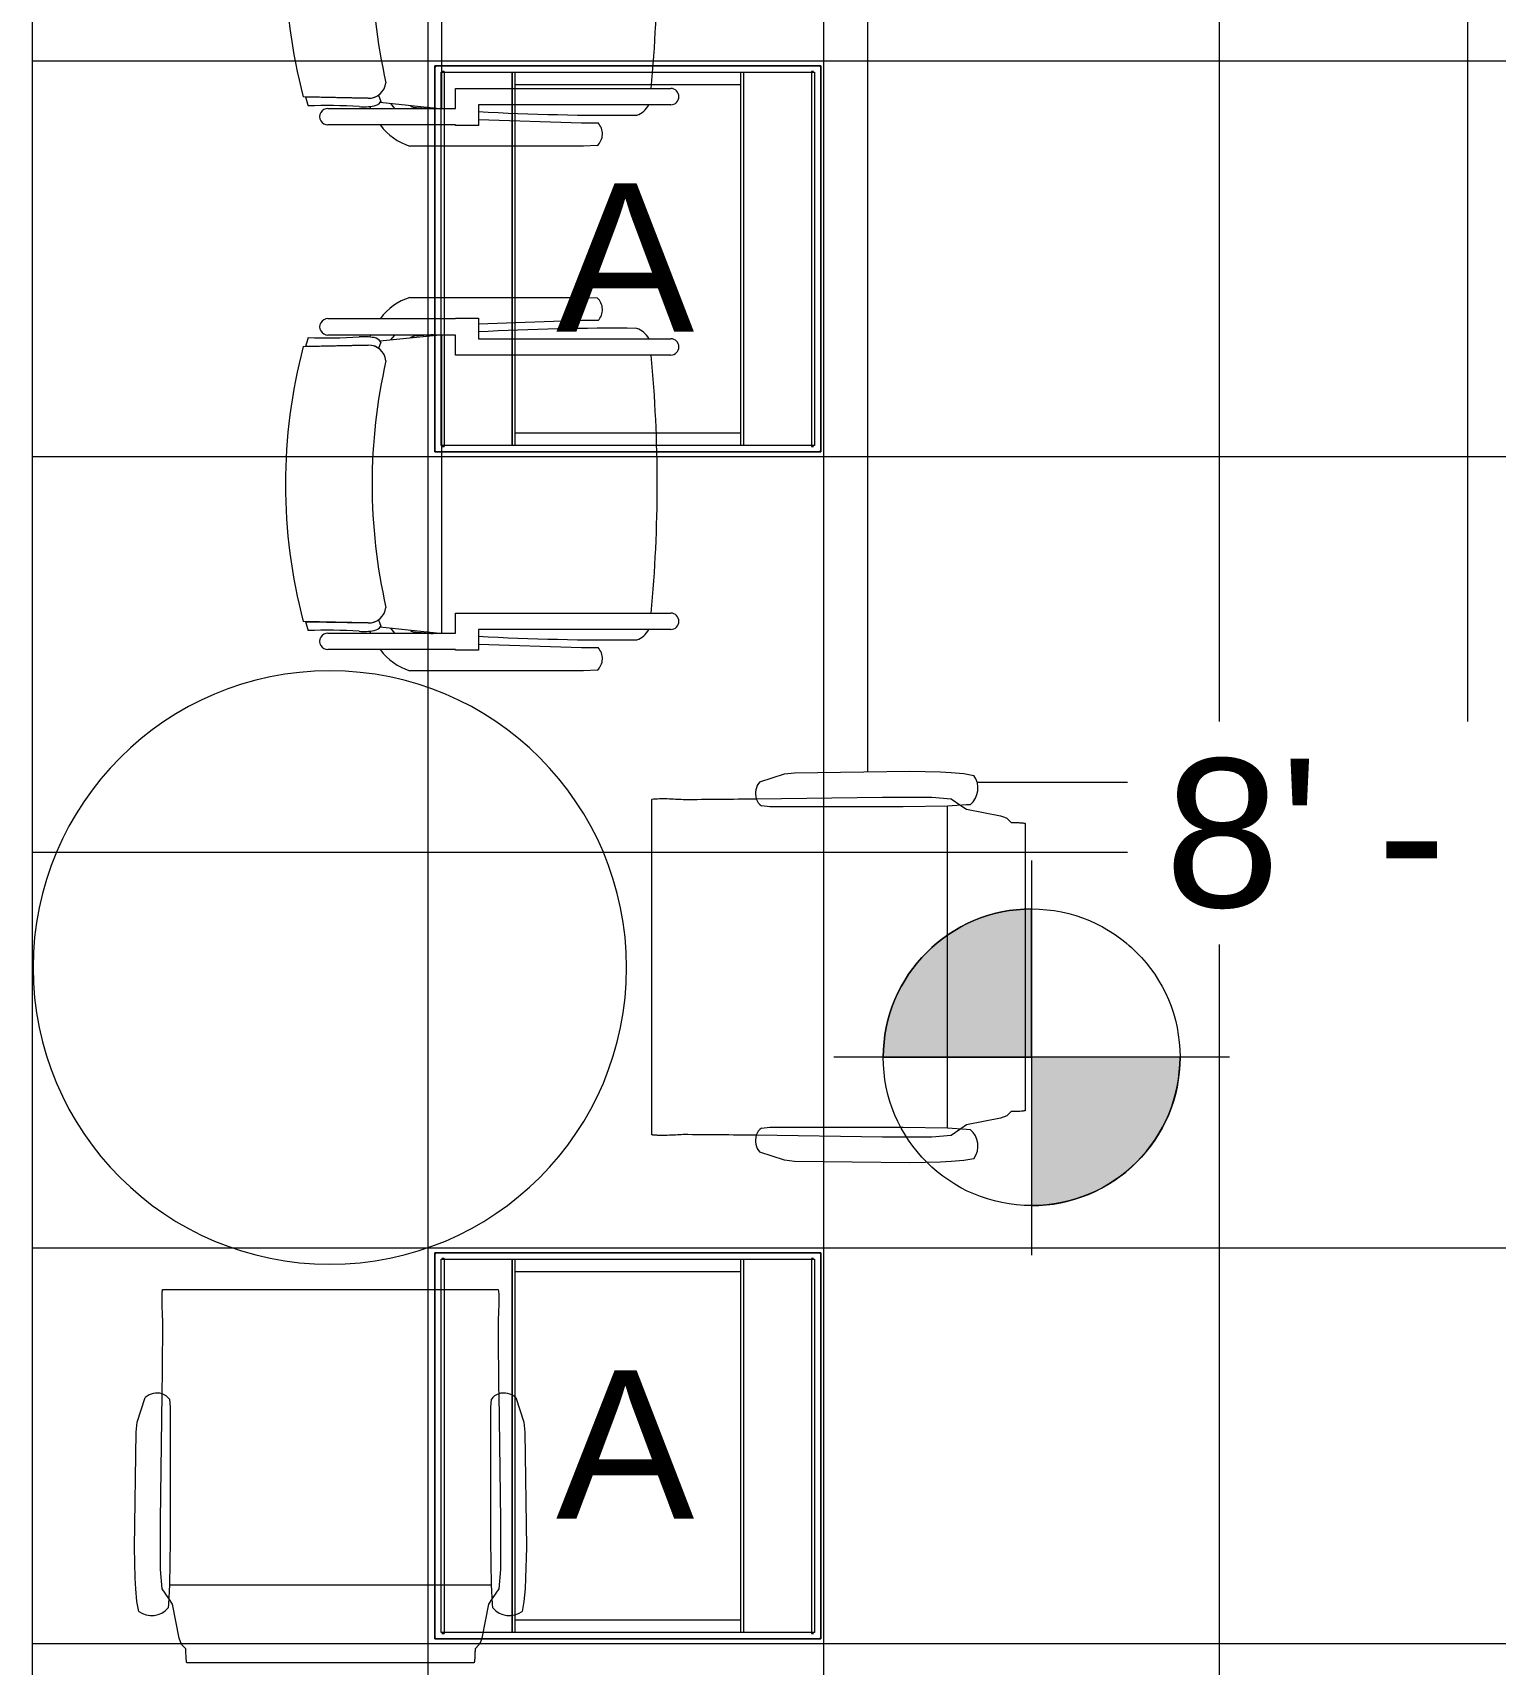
# Model space of a CAD drawing. Header units: inches. Extents: x -1206 to 1060, y -822 to 854.
# Drawn here: x -28 to 60.8, y 339.8 to 438.8 of the extents above; entities that cross this region are included whole.
import ezdxf

# ---------------------------------------------------------------- set-up
doc = ezdxf.new("R2010")
doc.units = ezdxf.units.IN
doc.header["$MEASUREMENT"] = 0
for name, color, linetype, lineweight in [('X1$0$A-CLNG', 13, 'Continuous', 13), ('X1$0$A-CLNG-PATT', 13, 'Continuous', 13), ('X1$0$E-LITE-EQPM', 33, 'Continuous', 9), ('X1$0$E-LITE-EQPM-IDEN', 33, 'Continuous', 9), ('X1$0$G-ANNO-DIMS', 111, 'Continuous', 9), ('X1$0$I-FURN', 30, 'Continuous', 9)]:
    doc.layers.add(name, color=color, linetype=linetype, lineweight=lineweight)
doc.styles.add('X1$0$Arial', font='arial.ttf', dxfattribs={"height": 8.999999999999991})

# ---------------------------------------------------------------- blocks, each defined once
blk = doc.blocks.new('X1$0$F-Haworth_Chair_X99-Seminar - X99 Seminar Chair with Glides-5034159-FIRST FLOOR RCP')
at = {"layer": 'X1$0$I-FURN'}
for p, q in [((-8.819570426643756, -0.8925494641141984), (-8.819570426643773, 10.77833585943518)), ((-7.828603339574118, 10.77833585943519), (-7.828603339574097, -2.27054672004128)), ((7.828603339575568, -2.27054672004128), (7.828603339575589, 10.77833585943519)), ((8.819570426645244, 10.77833585943518), (8.819570426645226, -0.8925494641141988)), ((-11.32417292118691, 5.481649725112688), (-11.29500691691706, 6.316854810634502)), ((-9.918558335967687, 6.364921454247101), (-9.918558335967685, 5.364921454247133)), ((9.918558335969154, 5.364921454247133), (9.918558335969157, 6.364921454247101)), ((11.29500691691853, 6.316854810634502), (11.32417292118838, 5.481649725112688)), ((-11.32417292118687, -5.05809713606885), (-11.32417292118689, 5.481649725112683)), ((-9.918558335967687, 5.364921454247133), (-9.705482499005956, -0.8925494641142581)), ((9.705482499007429, -0.8925494641142581), (9.918558335969157, 5.364921454247133)), ((11.32417292118836, 5.481649725112683), (11.32417292118834, -5.058097136068852)), ((-10.06957042664375, -0.8925494641142024), (-8.819570426643756, -0.8925494641141984)), ((-10.06957042664375, -2.270546720041287), (-10.06957042664375, -0.8925494641142024)), ((8.819570426645226, -0.8925494641141984), (10.06957042664523, -0.8925494641142024)), ((10.06957042664523, -0.8925494641142024), (10.06957042664522, -2.270546720041287)), ((-10.03789925041468, -2.270546720041287), (-10.06957042664375, -2.270546720041287)), ((-10.03789925041467, -10.02054672004128), (-10.03789925041468, -2.270546720041286)), ((-9.041880343971783, -2.270546720041284), (-9.041880343971773, -10.02054672004128)), ((-7.828603339574097, -2.27054672004128), (-9.041880343971783, -2.270546720041284)), ((9.041880343973254, -2.270546720041284), (7.828603339575568, -2.27054672004128)), ((9.041880343973242, -10.02054672004128), (9.041880343973254, -2.270546720041284)), ((10.03789925041615, -2.270546720041287), (10.03789925041614, -10.02054672004128)), ((10.06957042664522, -2.270546720041287), (10.03789925041615, -2.270546720041287)), ((-9.041880343971608, -3.121849652256108), (9.041880343973403, -3.121849652256049)), ((-8.680608624318566, -6.865956946998065), (-9.041880343971593, -3.428686139215465)), ((9.041880343973713, -3.428686139209323), (8.680608624320078, -6.86595694699769)), ((-9.041880343971705, -5.987114718055395), (-8.748016767090611, -6.224611309484306)), ((-8.609864881544665, -6.80971196428311), (-8.234737420038105, -6.94624719432734)), ((8.234737420039576, -6.94624719432734), (8.609864881546136, -6.80971196428311)), ((8.748016767091762, -6.224611309484565), (9.041880343973174, -5.987114718055395)), ((-8.422935226445931, -7.569171268942378), (-8.344757593437171, -11.36907113963429)), ((-8.341703794206929, -11.51750402067099), (-8.422935226445931, -7.569171268942446)), ((8.4229352264474, -7.569171268942446), (8.341693495862232, -11.51800458180039)), ((8.344757593438642, -11.36907113963429), (8.422935226447402, -7.569171268942378))]:
    blk.add_line(p, q, dxfattribs=at)
for centre, radius, start, end in [((-8.324086883108945, 10.77833585943518), 0.4954835435348262, 8.205831078175873e-13, 180.0000000000004), ((8.324086883110418, 10.77833585943518), 0.495483543534827, 6.162328767615994e-13, 179.9999999999999), ((9.605649609056852e-13, -75.00753846055763), 84.96309728480021, 84.71194206674534, 95.2880579332559), ((-8.213386158982706, 8.27871519488173), 1.313538391750254, 117.6472601359962, 159.9567491976252), ((8.213386158984177, 8.27871519488173), 1.313538391750255, 20.04325080237585, 62.35273986399929), ((144.0649190457845, 7.322095333478877), 153.5187340147624, 179.474948162566, 183.0680663473001), ((-144.0649190458015, 7.322095333479727), 153.5187340147808, 356.9319336527, 0.5250518374347706), ((-10.58366280581512, 5.678823093103245), 0.9555600017661421, 45.89014362710768, 138.1098563728949), ((10.58366280581659, 5.678823093103242), 0.9555600017661436, 41.89014362710635, 134.1098563728935), ((144.0649190457845, 7.322095333478877), 153.5187340147623, 184.0893717944817, 184.5213232809724), ((-144.0649190458015, 7.322095333479727), 153.5187340147808, 355.4786767190283, 355.9106282055182), ((-8.236038694355733, -4.592080668149852), 0.7634741367699536, 194.2337537568683, 212.3683761056255), ((8.236038694357205, -4.592080668149854), 0.7634741367699526, 327.6316238944522, 345.7662462431373), ((-7.871855547715771, -3.924436860996667), 3.633686194922235, 198.1789341128339, 233.1331214573948), ((7.871855547717241, -3.924436860996666), 3.633686194922231, 306.8668785426056, 341.8210658871666), ((-8.279941661204363, -7.326737456369237), 0.6133226644977433, 122.5426762066921, 170.0935796350304), ((-7.369641273754437, -7.547501216865815), 1.053516844636797, 95.95537142783688, 181.1786143726695), ((4.11670697531008e-13, 26.49489004856752), 33.83157789672385, 257.2284590713251, 282.7715409286731), ((7.369641273755907, -7.547501216865815), 1.053516844636797, 358.821385627331, 84.04462857221277), ((8.27994166120582, -7.326737456369243), 0.61332266449776, 9.906420364971083, 57.45732379330831), ((-4.708018724093999, 1.148173546689498), 9.612083956419132, 243.1230662951259, 243.9964054105158), ((-5.200702521747142, -7.86450628266846), 3.739167988326884, 170.0935796350282, 184.0143474058679), ((-7.369641273754433, -7.547501216865753), 1.053516844636803, 145.2001546139941, 181.178614372668), ((7.369641273755902, -7.547501216865756), 1.053516844636804, 358.8213856273304, 34.79984538600488), ((5.200702521748712, -7.86450628266846), 3.739167988326784, 355.9856525941323, 9.906420364973103), ((4.708018724095368, 1.148173546689734), 9.612083956419376, 296.0035945894825, 296.8769337048745), ((-36.062156889033, -10.03031532319606), 27.1981895986439, 357.4881782974307, 4.014347405864387), ((36.06215688903448, -10.03031532319607), 27.19818959864391, 175.9856525941345, 182.5118217025675), ((-9.539889797193222, -10.02054672004128), 0.4980094532214494, 180, 6.131073365081794e-13), ((9.539889797194691, -10.02054672004128), 0.4980094532214494, 180, 6.131073365081794e-13), ((0.002064612428876344, 20.72867255372102), 33.16526181323876, 254.4477637635459, 255.4234282194683), ((0.000949253462585009, 20.29190370350039), 32.88522889743001, 255.3040258467093, 284.6925359998273), ((-0.002064612432477464, 20.72867255373945), 33.16526181325784, 284.5765717805326, 285.5522362364544)]:
    blk.add_arc(centre, radius, start, end, dxfattribs=at)
blk = doc.blocks.new('X1$0$Desk2 - Desk2-5288902-FIRST FLOOR RCP')
at = {"layer": 'X1$0$I-FURN'}
for p, q in [((22.70051575557035, 393.9533056828284), (22.70051575557035, 450.3058798546587)), ((22.70051575557035, 450.3058798546587), (59.07052295179164, 450.3058798546587)), ((59.07052295179164, 450.3058798546587), (59.07052295179164, 393.3058798546579)), ((59.07052295179164, 393.3058798546579), (29.32355370662961, 393.3058798546579))]:
    blk.add_line(p, q, dxfattribs=at)
blk = doc.blocks.new('X1$0$F - CONF TABLE _ROUND-4 CHAIRS_ - Lam 30Dia Single-Column Base-5450781-FIRST FLOOR RCP')
at = {"layer": 'X1$0$I-FURN'}
for p, q in [((-26.43650519678681, 39.41267231389017), (-9.00708401190498, 39.41267231389023)), ((-27.29995571606892, 35.8641369925673), (-26.89888500145606, 37.93060434318467)), ((-26.89888500145605, 37.93060434318468), (-26.82163075286232, 38.16836847225846)), ((-26.82163075286232, 38.16836847225846), (-26.7472516699829, 38.30825518189797)), ((-26.7472516699829, 38.30825518189797), (-26.49168337120572, 38.57096453671256)), ((-8.951905837484565, 38.57096453671257), (-8.696337538707375, 38.30825518189798)), ((-8.696337538707377, 38.30825518189798), (-8.544704207236748, 37.93060434318472)), ((-8.544704207236748, 37.93060434318472), (-8.143633492624746, 35.86413699257182)), ((-29.5228442902562, 34.92965260202803), (-29.45545656229713, 35.69989785716445)), ((-29.45545656229713, 35.69989785716446), (-29.34802523403515, 36.30917119599399)), ((-27.56839239758726, 36.09065975960237), (-27.54995571606892, 35.86413699256718)), ((-27.54995571606892, 35.86413699256719), (-27.48236350249548, 34.70030189558209)), ((-27.52827393755101, 35.52810352715987), (-27.29995571606892, 35.8641369925673)), ((-8.143633492624748, 35.86413699257182), (-7.914398364764754, 35.52675404561352)), ((-7.961225706197308, 34.70030189558213), (-7.893633492623886, 35.86413699256713)), ((-7.893633492623881, 35.86413699256723), (-7.875196811105543, 36.0906597596024)), ((-6.095563974657647, 36.30917119599404), (-5.988132646395668, 35.69989785716449)), ((-5.988132646395668, 35.69989785716451), (-5.920744918436609, 34.92965260202822)), ((-29.5567053974945, 34.28354418641612), (-29.52284429025619, 34.92965260202816)), ((-28.03376977196682, 33.76605106037775), (-27.93153566347862, 34.9345922675241)), ((-27.93153566347862, 34.9345922675241), (-27.52827393755101, 35.52810352715987)), ((-27.48236350249548, 34.70030189558202), (-27.44086471335996, 32.0158608359199)), ((-7.961225706197356, 34.70030189557907), (-27.48236350249548, 34.70030189558222)), ((-8.002724495332822, 32.01586083591993), (-7.961225706197311, 34.70030189558205)), ((-7.914398364764754, 35.52675404561352), (-7.512053545212001, 34.93459226752415)), ((-7.512053545212001, 34.93459226752415), (-7.409819436723794, 33.76605106037779)), ((-5.920744918436601, 34.92965260202818), (-5.886883811198262, 34.28354418641559)), ((-29.60367453516873, 32.42398951428385), (-29.55670539749454, 34.28354418641538)), ((-28.0337697719668, 30.76605106037888), (-28.03376977196682, 33.76605106037775)), ((-7.409819436723793, 33.7660510603778), (-7.409819436723796, 30.76605106037889)), ((-5.886883811198257, 34.28354418641534), (-5.839914673524063, 32.42398951428389)), ((-29.50878804582905, 25.42463264710323), (-29.60367453516873, 32.42398951428316)), ((-27.44086471335995, 32.01586083592243), (-27.44086471335991, 23.93184542858718)), ((-8.00272449533284, 23.93184542858722), (-8.002724495332833, 32.01586083592245)), ((-5.839914673524055, 32.42398951428314), (-5.934801162863708, 25.42463264710326)), ((-27.92662193415026, 23.10480042157283), (-28.0337697719667, 30.7660510603701)), ((-7.40981943672378, 30.76605106037884), (-7.516967274540345, 23.10480042156973)), ((-29.44653328484319, 24.83231816207324), (-29.50878804582905, 25.42463264710322)), ((-28.95689598128116, 23.32536949371354), (-29.44653328484319, 24.83231816207325)), ((-5.997055923849563, 24.83231816207331), (-6.486693227411585, 23.32536949371359)), ((-5.934801162863708, 25.42463264710327), (-5.997055923849563, 24.8323181620733)), ((-27.44086471335991, 23.93184542858718), (-27.49312894499374, 23.43458448090304)), ((-7.950460263699012, 23.43458448090308), (-8.002724495332838, 23.93184542858722)), ((-7.551191269858744, 16.77541810927696), (-27.89239793883139, 16.77541810927688)), ((8.387843600518803, 8.519396003633885), (9.894792268878504, 9.009033307195917)), ((9.894792268878499, 9.009033307195915), (10.48710675390847, 9.071288068181781)), ((10.48710675390848, 9.071288068181781), (17.48646362108842, 9.16617455752149)), ((17.4864636210891, 9.166174557521483), (19.34601829322063, 9.119205419847303)), ((19.34601829322138, 9.119205419847269), (19.99212670883342, 9.085344312608962)), ((19.99212670883328, 9.08534431260897), (20.76237196396971, 9.017956584649907)), ((20.76237196396971, 9.017956584649907), (21.37164530279925, 8.910525256387931)), ((1.837892216082299, -12.88630870778856), (1.83789221608214, 7.454897961184089)), ((8.167274528378087, 7.489121956502989), (15.82852516717535, 7.596269794319455)), ((8.99431953539244, 7.003364735712633), (8.497058587708308, 7.055628967346456)), ((17.07833494272769, 7.00336473571271), (8.994319535392444, 7.003364735712632)), ((15.82852516718414, 7.596269794319562), (18.82852516718301, 7.596269794319588)), ((19.76277600238728, 7.044863524848255), (17.07833494272515, 7.00336473571272)), ((18.82852516718301, 7.596269794319586), (19.99706637432936, 7.494035685831391)), ((20.92661109937245, 7.112455738421697), (19.76277600238735, 7.044863524848256)), ((19.76277600238441, -12.47627427144987), (19.76277600238748, 7.044863524848255)), ((19.99706637432936, 7.494035685831391), (20.59057763396513, 7.090773959903789)), ((20.59057763396513, 7.090773959903789), (20.92661109937256, 6.862455738421697)), ((21.15313386640763, 7.130892419940034), (20.92661109937244, 7.112455738421696)), ((20.92661109937256, 6.862455738421697), (22.99307844998994, 6.461385023808844)), ((22.99307844998994, 6.461385023808841), (23.23084257906373, 6.38413077521511)), ((23.23084257906373, 6.38413077521511), (23.37072928870323, 6.309751692335692)), ((23.37072928870323, 6.309751692335692), (23.63343864351782, 6.054183393558514)), ((24.47514642069543, 5.999005219139606), (24.47514642069557, -11.43041596574222)), ((23.37072928870332, -11.74116243893983), (22.99307844999006, -11.89279577041047)), ((23.63343864351791, -11.48559414016264), (23.37072928870332, -11.74116243893983)), ((8.497058587708432, -12.48703971394827), (8.994319535392565, -12.43477548231444)), ((8.994319535392568, -12.43477548231443), (17.0783349427278, -12.43477548231441)), ((17.07833494272528, -12.43477548231442), (19.7627760023874, -12.47627427144992)), ((19.76277600238748, -12.47627427144992), (20.92661109937248, -12.54386648502334)), ((20.58922815241885, -12.52310161288247), (19.99706637432949, -12.92544643243523)), ((20.92661109937716, -12.29386648502247), (20.58922815241885, -12.52310161288247)), ((22.99307844999006, -11.89279577041047), (20.92661109937716, -12.29386648502248)), ((20.92661109937258, -12.54386648502334), (21.15313386640775, -12.56230316654168)), ((15.82852516718419, -13.02768054092346), (8.167274528375076, -12.92053270310693)), ((18.82852516718314, -13.02768054092344), (15.82852516718423, -13.02768054092345)), ((19.99706637432949, -12.92544643243523), (18.82852516718314, -13.02768054092344)), ((9.894792268878659, -14.44044405379771), (8.387843600518947, -13.95080675023569)), ((10.48710675390862, -14.50269881478356), (9.894792268878653, -14.44044405379771)), ((17.48646362108849, -14.59758530412318), (10.48710675390861, -14.50269881478356)), ((19.34601829322069, -14.55061616644898), (17.48646362108925, -14.59758530412318)), ((19.99212670883354, -14.51675505921063), (19.34601829322095, -14.55061616644897)), ((20.76237196396987, -14.44936733125156), (19.99212670883358, -14.51675505921062)), ((21.3716453027994, -14.34193600298957), (20.76237196396985, -14.44936733125156))]:
    blk.add_line(p, q, dxfattribs=at)
for centre, radius, start, end in [((-28.57563813714767, 35.24353040403197), 1.316120102776235, 40.06502453415106, 125.9349754658509), ((-6.867951071545122, 35.24353040403201), 1.316120102776233, 54.06502453415041, 139.9349754658505), ((-28.2358466663337, 24.17689745302592), 1.115801048608983, 229.7430362106185, 286.0891375393887), ((-28.15288344929741, 23.85201552247607), 0.7807206161090697, 286.8466483188408, 327.6781920675729), ((-7.290705759395339, 23.85201552247612), 0.7807206161090787, 212.3218079324279, 253.1533516811597), ((-7.207742542359054, 24.17689745302598), 1.115801048608997, 253.9108624606124, 310.2569637893816), ((-17.68752586337721, -2.749999970196563), 17.99999999999998, 5.979442801151411e-13, 180.0000000000004), ((20.30600451083722, 8.138138159500446), 1.316120102776237, 310.0650245341508, 35.93497546585103), ((9.239371559831183, 7.798346688686427), 1.115801048608982, 139.7430362106193, 196.089137539389), ((8.914489629281332, 7.715383471650129), 0.7807206161090716, 196.8466483188412, 237.6781920675729), ((-17.68752586337721, -2.749999970196568), 17.99999999999999, 180.0000000000008, 6.106664988409952e-13), ((8.914489629281473, -13.14679421825194), 0.7807206161090777, 122.3218079324287, 163.1533516811604), ((20.30600451083737, -13.5695489061021), 1.316120102776231, 324.0650245341504, 49.93497546585073), ((9.239371559831334, -13.22975743528822), 1.115801048608999, 163.9108624606129, 220.2569637893818)]:
    blk.add_arc(centre, radius, start, end, dxfattribs=at)
for points, knots in [([(-26.49168337120572, 38.57096453671257), (-26.49131224282425, 38.6188242229358), (-26.48953425347205, 38.7594253302922), (-26.48444331961021, 38.93674737276798), (-26.47699560354132, 39.09047471791655), (-26.47035881867452, 39.19173425246947), (-26.46281680363186, 39.27661647603966), (-26.45454355594022, 39.34323346813841), (-26.44570223002646, 39.39016681309037), (-26.43961352429582, 39.40745512480528), (-26.43650519678681, 39.41267231389017)], [-1, -1, -1, -1, -0.8888888888888888, -0.6666666666666666, -0.5555555555555556, -0.4444444444444444, -0.3333333333333333, -0.2222222222222222, -0.1111111111111111, 0, 0, 0, 0]), ([(-9.007084011910074, 39.41267231390115), (-9.003975684400777, 39.40745512482093), (-8.997887022394199, 39.3901685948514), (-8.989045499718545, 39.34322723208989), (-8.978015464737329, 39.25444377418512), (-8.961260280962382, 39.03465799840235), (-8.953390351010551, 38.76240328162088), (-8.951905837484563, 38.57096453671257)], [-1, -1, -1, -1, -0.8888888888888888, -0.7777777777777778, -0.6666666666666666, -0.4444444444444444, 0, 0, 0, 0]), ([(-27.89239793883139, 16.77541810927688), (-27.90042643540787, 16.77557695189477), (-27.91886003259584, 16.85114122070289), (-27.93527751725878, 17.14809709194318), (-27.93916733509356, 17.47514995774324), (-27.93744484459144, 17.63760499587122), (-27.93568546224224, 17.71553023733966)], [-1, -1, -1, -1, -0.7272727272727273, -0.3636363636363636, -0.1818181818181818, 0, 0, 0, 0]), ([(-7.507903746447766, 17.71553023733329), (-7.505264672924036, 17.59864237513083), (-7.504252417901942, 17.38968082604391), (-7.509901722402066, 17.1561739575065), (-7.516061647525603, 17.02248700173502), (-7.521733061684944, 16.93595120133683), (-7.528289408079634, 16.86580787603338), (-7.535527035505811, 16.81415394091528), (-7.543253821586161, 16.7824933548873), (-7.548515104333259, 16.77547105681619), (-7.551191269858744, 16.77541810927689)], [-1, -1, -1, -1, -0.7272727272727273, -0.5454545454545454, -0.4545454545454545, -0.3636363636363636, -0.2727272727272727, -0.1818181818181818, -0.09090909090909091, 0, 0, 0, 0]), ([(1.83789221608214, 7.454897961184089), (1.838051058700026, 7.462926457760573), (1.913615327508153, 7.481360054948533), (2.210571198748442, 7.497777539611485), (2.537624064548499, 7.50166735744625), (2.700079102676476, 7.49994486694414), (2.778004344144918, 7.498185484594933)], [-1, -1, -1, -1, -0.7272727272727273, -0.3636363636363636, -0.1818181818181818, 0, 0, 0, 0]), ([(23.63343864351783, 6.054183393558514), (23.68129832974106, 6.053812265177047), (23.82189943709748, 6.052034275824852), (23.99922147957323, 6.046943341962989), (24.15294882472183, 6.039495625894117), (24.25420835927473, 6.032858841027297), (24.33909058284494, 6.025316825984646), (24.40570757494367, 6.017043578293008), (24.45264091989563, 6.008202252379253), (24.46992923161053, 6.002113546648617), (24.47514642069543, 5.999005219139605)], [-1, -1, -1, -1, -0.8888888888888888, -0.6666666666666666, -0.5555555555555556, -0.4444444444444444, -0.3333333333333333, -0.2222222222222222, -0.1111111111111111, 0, 0, 0, 0]), ([(24.47514642070649, -11.43041596573713), (24.46992923162626, -11.43352429324643), (24.45264270165675, -11.43961295525301), (24.40570133889526, -11.44845447792867), (24.31691788099045, -11.45948451290987), (24.09713210520768, -11.47623969668484), (23.82487738842622, -11.48410962663666), (23.63343864351791, -11.48559414016265)], [-1, -1, -1, -1, -0.8888888888888888, -0.7777777777777778, -0.6666666666666666, -0.4444444444444444, 0, 0, 0, 0]), ([(2.778004344138633, -12.92959623119953), (2.661116481936179, -12.93223530472326), (2.452154932849263, -12.93324755974536), (2.218648064311849, -12.92759825524523), (2.084961108540368, -12.92143833012169), (1.998425308142177, -12.91576691596235), (1.928281982838724, -12.90921056956767), (1.876628047720621, -12.90197294214149), (1.844967461692647, -12.89424615606114), (1.837945163621528, -12.88898487331404), (1.837892216082233, -12.88630870778855)], [-1, -1, -1, -1, -0.7272727272727273, -0.5454545454545454, -0.4545454545454545, -0.3636363636363636, -0.2727272727272727, -0.1818181818181818, -0.09090909090909091, 0, 0, 0, 0])]:
    blk.add_open_spline(points, degree=3, knots=knots, dxfattribs=at)
for points in [[(-27.88854918705217, 18.68555687043397), (-27.89225305176862, 19.42750578319272), (-27.90230237433472, 20.90599528780796), (-27.91763488316723, 22.37366815061866), (-27.92662193415008, 23.10480042157288)], [(-7.516967274540131, 23.10480042157045), (-7.525954325522975, 22.3736681506162), (-7.541286834355464, 20.90599528780545), (-7.551336156921547, 19.42750578319016), (-7.555040021637988, 18.68555687043139)], [(-27.93568546224209, 17.71553023734257), (-27.92805478292271, 17.87980384621665), (-27.91256805773833, 18.20574856060654), (-27.89663059946268, 18.52648826827992), (-27.88854918705201, 18.68555687043748)], [(-7.555040021637814, 18.68555687042795), (-7.546958609227149, 18.52648826826992), (-7.531021150951451, 18.2057485605956), (-7.515534425767021, 17.87980384620474), (-7.50790374644762, 17.71553023733018)], [(2.778004344147831, 7.498185484594798), (2.942277953021907, 7.490554805275416), (3.268222667411802, 7.475068080091019), (3.58896237508518, 7.459130621815362), (3.748030977242741, 7.451049209404718)], [(3.748030977239232, 7.451049209404877), (4.489979889997985, 7.454753074121328), (5.968469394613222, 7.464802396687439), (7.436142257423917, 7.480134905519947), (8.167274528378133, 7.489121956502802)], [(3.748030977233296, -12.88245995600948), (3.588962375075266, -12.89054136842015), (3.268222667400945, -12.90647882669584), (2.94227795301009, -12.92196555188028), (2.778004344135529, -12.92959623119968)], [(8.16727452837579, -12.92053270310715), (7.436142257421546, -12.91154565212431), (5.968469394610795, -12.89621314329182), (4.489979889995509, -12.88616382072574), (3.748030977236738, -12.88245995600931)]]:
    blk.add_open_spline(points, degree=3, dxfattribs=at)
blk = doc.blocks.new('X1$0$L-Recessed-Axis-Duo - 2 x 2-V17-FIRST FLOOR RCP')
at = {"layer": 'X1$0$E-LITE-EQPM'}
for p, q in [((-11.70125000000018, 11.70124999999967), (-11.70125000000001, -11.70125000000036)), ((11.70125000000001, 11.70124999999984), (-11.70125000000018, 11.70124999999967)), ((-11.37499999999974, 11.26001541712435), (-11.37499999999974, 11.2743613211372)), ((-11.37499999999974, 11.13871248810012), (-11.37499999999974, 11.26001541712435)), ((-11.37499999999974, 11.13871248810012), (11.37500000000194, 11.13871248810012)), ((11.3212503404509, 11.32125034045032), (-11.3212503404504, 11.32125034045032)), ((-11.3212503404504, 11.32125034045033), (-11.3212503404504, -11.32125034045099)), ((11.3212503404509, -11.32125034045099), (11.3212503404509, 11.32125034045032)), ((11.37500000000193, 11.27436132113728), (11.37500000000193, 11.26001541712435)), ((11.37500000000194, 11.26001541712435), (11.37500000000194, 11.13871248810012)), ((11.7012500000001, -11.70125000000036), (11.70125000000001, 11.70124999999984)), ((-11.32125034045037, 7.025524577924827), (11.32125034045096, 7.025524577924827)), ((-11.32125034045037, 7.015847702113612), (11.32125034045096, 7.015847702113612)), ((-11.32125034045072, 6.852663287769302), (11.32125034045063, 6.852663287769302)), ((-10.57125025785035, 6.863553461615158), (-10.57125025785035, -6.863553461615171)), ((10.57125025785085, -6.863215716455894), (10.57125025785085, 6.863215716456192)), ((11.32125034045063, -6.852663287769132), (-11.32125034045072, -6.852663287768961)), ((-11.32125034045045, -7.015847702113351), (11.3212503404508, -7.015847702113351)), ((-11.32125034045045, -7.025524577924568), (11.3212503404508, -7.025524577924568)), ((-11.70125000000001, -11.70125000000036), (11.7012500000001, -11.70125000000036)), ((-11.37499999999974, -11.26001541712425), (-11.37499999999974, -11.13871248809951)), ((-11.37499999999974, -11.13871248809951), (11.37500000000194, -11.13871248809951)), ((-11.37499999999974, -11.27436132113721), (-11.37499999999974, -11.26001541712425)), ((-11.3212503404504, -11.32125034045098), (11.3212503404509, -11.32125034045099)), ((11.37500000000194, -11.13871248809951), (11.37500000000194, -11.26001541712425)), ((11.37500000000194, -11.26001541712425), (11.37500000000194, -11.27436132113729))]:
    blk.add_line(p, q, dxfattribs=at)
for points, knots in [([(-11.64125001675037, 11.6412500167503), (-11.6464860030446, 11.64660277706004), (-11.65433927915147, 11.65431583323231), (-11.66427666576284, 11.66427681762273), (-11.67133580883706, 11.67133766628077), (-11.67788014913949, 11.67787256750432), (-11.68379774836782, 11.68380222611823), (-11.68898732805207, 11.68897699868511), (-11.69336016269634, 11.69336573628232), (-11.69684117998876, 11.69682921501138), (-11.70021528227305, 11.70022710545531), (-11.70124999999983, 11.70122677901994), (-11.70124999999982, 11.70124999999974)], [0, 0, 0, 0, 0.1666666666666667, 0.25, 0.3333333333333333, 0.4166666666666666, 0.5, 0.5833333333333333, 0.6666666666666666, 0.75, 0.8333333333333334, 1, 1, 1, 1]), ([(11.64125001675088, 11.6412500167503), (11.64660277706061, 11.64648600304452), (11.65431583323289, 11.6543392791514), (11.66427681762331, 11.66427666576276), (11.67133766628134, 11.67133580883699), (11.67787256750489, 11.67788014913941), (11.68380222611882, 11.68379774836774), (11.68897699868568, 11.68898732805199), (11.69336573628289, 11.69336016269627), (11.69682921501196, 11.69684117998867), (11.70022710545588, 11.70021528227298), (11.70122677902052, 11.70124999999974), (11.70125000000032, 11.70124999999974)], [0, 0, 0, 0, 0.1666666666666667, 0.25, 0.3333333333333333, 0.4166666666666666, 0.5, 0.5833333333333333, 0.6666666666666666, 0.75, 0.8333333333333334, 1, 1, 1, 1]), ([(-11.70124999999982, -11.7012500000004), (-11.70122677902002, -11.7012500000004), (-11.70022710545539, -11.70021528227363), (-11.69682921501146, -11.69684117998934), (-11.69336573628239, -11.69336016269694), (-11.68897699868518, -11.68898732805265), (-11.68380222611832, -11.6837977483684), (-11.67787256750439, -11.67788014914007), (-11.67133766628084, -11.67133580883765), (-11.66427681762281, -11.66427666576342), (-11.65431583323239, -11.65433927915206), (-11.64660277706012, -11.64648600304518), (-11.64125001675038, -11.64125001675096)], [-1, -1, -1, -1, -0.8333333333333333, -0.75, -0.6666666666666666, -0.5833333333333333, -0.5, -0.4166666666666666, -0.3333333333333333, -0.25, -0.1666666666666667, 0, 0, 0, 0]), ([(11.64125001675088, -11.64125001675096), (11.6464860030451, -11.6466027770607), (11.65433927915197, -11.65431583323297), (11.66427666576334, -11.6642768176234), (11.67133580883756, -11.67133766628143), (11.67788014913999, -11.67787256750498), (11.68379774836832, -11.6838022261189), (11.68898732805257, -11.68897699868577), (11.69336016269684, -11.69336573628298), (11.69684117998925, -11.69682921501204), (11.70021528227355, -11.70022710545597), (11.70125000000031, -11.7012267790206), (11.70125000000032, -11.7012500000004)], [0, 0, 0, 0, 0.1666666666666667, 0.25, 0.3333333333333333, 0.4166666666666666, 0.5, 0.5833333333333333, 0.6666666666666666, 0.75, 0.8333333333333334, 1, 1, 1, 1])]:
    blk.add_open_spline(points, degree=3, knots=knots, dxfattribs=at)
blk = doc.blocks.new('X1$0$L-Recessed-Axis-Duo - 2 x 2-V14-FIRST FLOOR RCP')
at = {"layer": 'X1$0$E-LITE-EQPM'}
for p, q in [((-11.70124999999959, 11.7012500000007), (-11.70124999999959, -11.70124999999942)), ((11.70125000000061, 11.7012500000007), (-11.70124999999959, 11.7012500000007)), ((-11.37499999999974, 11.26001541712425), (-11.37499999999974, 11.27436132113721)), ((-11.37499999999974, 11.13871248809951), (-11.37499999999974, 11.26001541712425)), ((11.37500000000194, 11.13871248809951), (-11.37499999999974, 11.13871248809951)), ((-11.3212503404504, 11.32125034045099), (-11.3212503404504, -11.32125034045033)), ((11.3212503404509, 11.32125034045099), (-11.3212503404504, 11.32125034045098)), ((11.3212503404509, -11.32125034045032), (11.3212503404509, 11.32125034045099)), ((11.37500000000194, 11.27436132113729), (11.37500000000194, 11.26001541712425)), ((11.37500000000194, 11.26001541712425), (11.37500000000194, 11.13871248809951)), ((11.70125000000061, -11.70124999999942), (11.70125000000061, 11.7012500000007)), ((11.32125034045088, 7.025524577924568), (-11.32125034045037, 7.025524577924568)), ((11.32125034045088, 7.015847702113351), (-11.32125034045037, 7.015847702113351)), ((-11.32125034045012, 6.852663287769388), (11.32125034045114, 6.852663287769388)), ((-10.57125025785035, 6.863553461615094), (-10.57125025785035, -6.863553461615235)), ((10.57125025785085, -6.863215716456179), (10.57125025785085, 6.863215716455961)), ((11.32125034045114, -6.852663287768961), (-11.32125034045012, -6.852663287768961)), ((11.32125034045088, -7.015847702113612), (-11.32125034045037, -7.015847702113612)), ((11.32125034045088, -7.025524577924827), (-11.32125034045037, -7.025524577924827)), ((-11.70124999999959, -11.70124999999942), (11.70125000000061, -11.70124999999942)), ((-11.37499999999974, -11.26001541712435), (-11.37499999999974, -11.13871248810012)), ((11.37500000000194, -11.13871248810012), (-11.37499999999974, -11.13871248810012)), ((-11.37499999999974, -11.2743613211372), (-11.37499999999974, -11.26001541712435)), ((-11.3212503404504, -11.32125034045032), (11.3212503404509, -11.32125034045032)), ((11.37500000000194, -11.13871248810012), (11.37500000000194, -11.26001541712435)), ((11.37500000000193, -11.26001541712435), (11.37500000000193, -11.27436132113728))]:
    blk.add_line(p, q, dxfattribs=at)
for points, knots in [([(-11.64125001675038, 11.64125001675096), (-11.64660277706012, 11.64648600304518), (-11.65431583323239, 11.65433927915206), (-11.66427681762281, 11.66427666576342), (-11.67133766628085, 11.67133580883766), (-11.67787256750439, 11.67788014914007), (-11.68380222611832, 11.6837977483684), (-11.68897699868519, 11.68898732805266), (-11.69336573628239, 11.69336016269693), (-11.69682921501146, 11.69684117998933), (-11.70022710545539, 11.70021528227364), (-11.70122677902002, 11.7012500000004), (-11.70124999999982, 11.7012500000004)], [-1, -1, -1, -1, -0.8333333333333333, -0.75, -0.6666666666666666, -0.5833333333333333, -0.5, -0.4166666666666666, -0.3333333333333333, -0.25, -0.1666666666666667, 0, 0, 0, 0]), ([(11.70125000000032, 11.7012500000004), (11.70125000000032, 11.7012267790206), (11.70021528227355, 11.70022710545597), (11.69684117998925, 11.69682921501204), (11.69336016269685, 11.69336573628298), (11.68898732805257, 11.68897699868577), (11.68379774836832, 11.6838022261189), (11.67788014913999, 11.67787256750498), (11.67133580883757, 11.67133766628143), (11.66427666576333, 11.66427681762339), (11.65433927915198, 11.65431583323298), (11.64648600304509, 11.6466027770607), (11.64125001675088, 11.64125001675096)], [0, 0, 0, 0, 0.1666666666666667, 0.25, 0.3333333333333333, 0.4166666666666666, 0.5, 0.5833333333333333, 0.6666666666666666, 0.75, 0.8333333333333334, 1, 1, 1, 1]), ([(-11.70124999999982, -11.70124999999974), (-11.70124999999982, -11.70122677901994), (-11.70021528227305, -11.70022710545531), (-11.69684117998876, -11.69682921501138), (-11.69336016269634, -11.69336573628232), (-11.68898732805207, -11.68897699868511), (-11.68379774836782, -11.68380222611823), (-11.67788014913949, -11.67787256750431), (-11.67133580883706, -11.67133766628077), (-11.66427666576283, -11.66427681762273), (-11.65433927915148, -11.65431583323231), (-11.6464860030446, -11.64660277706004), (-11.64125001675037, -11.6412500167503)], [0, 0, 0, 0, 0.1666666666666667, 0.25, 0.3333333333333333, 0.4166666666666666, 0.5, 0.5833333333333333, 0.6666666666666666, 0.75, 0.8333333333333334, 1, 1, 1, 1]), ([(11.70125000000032, -11.70124999999974), (11.70122677902052, -11.70124999999974), (11.70022710545588, -11.70021528227297), (11.69682921501196, -11.69684117998868), (11.6933657362829, -11.69336016269627), (11.68897699868568, -11.68898732805199), (11.68380222611881, -11.68379774836774), (11.67787256750489, -11.67788014913941), (11.67133766628135, -11.67133580883699), (11.66427681762331, -11.66427666576276), (11.65431583323289, -11.65433927915141), (11.64660277706061, -11.64648600304452), (11.64125001675088, -11.6412500167503)], [0, 0, 0, 0, 0.1666666666666667, 0.25, 0.3333333333333333, 0.4166666666666666, 0.5, 0.5833333333333333, 0.6666666666666666, 0.75, 0.8333333333333334, 1, 1, 1, 1])]:
    blk.add_open_spline(points, degree=3, knots=knots, dxfattribs=at)
blk = doc.blocks.new('X1$0$Spot Elevations - Spot Elevation - Target Filled-49714-FIRST FLOOR RCP')
at = {"layer": 'X1$0$G-ANNO-DIMS'}
h = blk.add_hatch(color=256, dxfattribs=at)
edge = h.paths.add_edge_path(flags=0)
edge.add_line((1.249000902703301e-16, 0), (-0.09374999999999985, 0))
edge.add_arc((4.891920202254595e-16, -2.60208521396521e-16), 0.09375000000000024, 90.00000000000063, 180.0000000000003, ccw=False)
edge.add_line((1.249000902703301e-16, 0.09375000000000007), (1.249000902703301e-16, 0))
h = blk.add_hatch(color=256, dxfattribs=at)
edge = h.paths.add_edge_path(flags=0)
edge.add_line((1.249000902703301e-16, 0), (0.09375000000000029, 0))
edge.add_arc((2.289834988289385e-16, 6.245004513516504e-17), 0.09374999999999996, 269.99999999999955, 359.99999999999966, ccw=False)
edge.add_line((1.249000902703301e-16, -0.09375), (1.249000902703301e-16, 0))
for p, q in [((-2.706168622523819e-16, 0.1243846875261664), (-2.706168622523819e-16, -0.125)), ((1.249000902703301e-16, 0), (1.249000902703301e-16, 0.09375000000000007)), ((0.1250000000000001, 7.067913962433002e-16), (-0.1249999999999998, 7.067913962433002e-16)), ((-0.09374999999999985, 0), (1.249000902703301e-16, 0)), ((1.249000902703301e-16, 0), (1.249000902703301e-16, -0.09375)), ((0.09375000000000029, 0), (1.249000902703301e-16, 0))]:
    blk.add_line(p, q, dxfattribs=at)
blk.add_circle((1.249000902703301e-16, 0), 0.09375000000000007, dxfattribs=at)
for centre, radius, start, end in [((4.891920202254595e-16, -2.60208521396521e-16), 0.09375000000000024, 90.0000000000002, 179.9999999999999), ((2.289834988289385e-16, 6.245004513516504e-17), 0.09374999999999996, 269.9999999999992, 359.9999999999993)]:
    blk.add_arc(centre, radius, start, end, dxfattribs=at)
blk = doc.blocks.new('X1')
at = {"layer": 'X1$0$A-CLNG-PATT'}
h = blk.add_hatch(dxfattribs=at)
h.set_pattern_fill('FP1_21', color=256, style=0, pattern_type=2)
h.set_pattern_definition([(90, (44.01300000000001, 389.06), (24, -1.469576158976824e-15), []), (0, (44.01300000000001, 389.06), (0, -24), [])])
h.paths.add_polyline_path([(-8.618136187823835, 238.3840774867529), (126.0705229517907, 238.3840774867529), (126.0705229517907, 386.0558798546582), (101.0705229517918, 386.0558798546582), (101.0705229517918, 416.0558798546585), (126.0705229517907, 416.0558798546585), (126.0705229517924, 474.3058798574672), (-27.98680375498418, 474.3058798574672), (-27.98680375498486, 238.3840774867529)], flags=0)
h.paths.add_polyline_path([(92.16944624501762, 269.0289450841278), (68.10694624501512, 269.0589450757571), (68.13694623664223, 293.0914450841325), (92.16944624501762, 293.0614450925074), (92.16944624501762, 269.0309895339819)], flags=0)
h.paths.add_polyline_path([(20.10944626176802, 269.0289450841298), (-3.893053754984521, 269.0589450757545), (-3.863053763359801, 293.0914450841318), (20.16944624501764, 293.0614450925067), (20.13944625339274, 269.0289450841298), (20.12497540013885, 269.0289450841298)], flags=0)
h.paths.add_polyline_path([(14.99128574546057, 270.4889448262809), (14.99128574546057, 291.6314453419822), (1.285106744573227, 291.6314453419822), (1.285106744573227, 270.4889448262809), (12.67511381217605, 270.4889448262809)], flags=0)
h.paths.add_polyline_path([(81.87817631217614, 270.4889448262818), (86.99128574545936, 270.4889448262818), (86.99128574545936, 291.6314453419829), (73.28510674457202, 291.6314453419829), (73.28510674457202, 270.4889448262818), (76.55486381217604, 270.4889448262818)], flags=0)
h.paths.add_polyline_path([(68.43702437002013, 341.3590232091278), (68.43702437001808, 364.7613669591278), (91.83936812001774, 364.76136695913), (91.83936812001944, 341.3590232091297), (71.23155131217611, 341.3590232091297)], flags=0)
h.paths.add_polyline_path([(12.67511381217605, 341.3590232091282), (-3.56297562998003, 341.3590232091304), (-3.56297562998003, 364.7613669591302), (19.8393681200198, 364.7613669591278), (19.83936812001792, 341.3590232091282), (17.99842631217615, 341.3590232091282)], flags=0)
h.paths.add_polyline_path([(-3.56297562997986, 413.3590232091302), (-3.562975629981565, 436.76136695913), (19.83936812001962, 436.7613669591312), (19.8393681200198, 413.3590232091317), (-3.294823687823907, 413.3590232091317)], flags=0)
h.paths.add_polyline_path([(84.5398325621761, 413.3590232091312), (68.43702437001808, 413.3590232091312), (68.43702437001961, 436.7613669591312), (91.83936812002013, 436.7613669591297), (91.8393681200174, 413.3590232091312), (87.20148881217607, 413.3590232091312)], flags=0)
at = {"layer": 'X1$0$A-CLNG'}
for p, q in [((19.83936812001835, 436.7613669591317), (-3.56297562998164, 436.76136695913)), ((-3.56297562998164, 436.76136695913), (-3.562975629979913, 413.35902320913)), ((19.83936812002008, 413.3590232091317), (19.83936812001835, 436.7613669591317)), ((-3.562975629979913, 413.35902320913), (19.83936812002008, 413.3590232091317)), ((19.8393681200197, 364.7613669591283), (-3.562975629980297, 364.7613669591303)), ((-3.562975629980297, 364.7613669591303), (-3.562975629982327, 341.3590232091303)), ((19.83936812001767, 341.3590232091283), (19.8393681200197, 364.7613669591283)), ((-3.562975629982327, 341.3590232091303), (19.83936812001766, 341.3590232091283))]:
    blk.add_line(p, q, dxfattribs=at)
at = {"layer": 'X1$0$E-LITE-EQPM', "extrusion": (0, 0, -1)}
for name, p, rotation in [('X1$0$L-Recessed-Axis-Duo - 2 x 2-V14-FIRST FLOOR RCP', (-8.138196245018888, 425.0601950841306), 89.99999999999577), ('X1$0$L-Recessed-Axis-Duo - 2 x 2-V17-FIRST FLOOR RCP', (-8.138196245018355, 353.0601950841296), 270.000000000005)]:
    blk.add_blockref(name, p, dxfattribs=dict(at, rotation=rotation))
at = {"layer": 'X1$0$G-ANNO-DIMS', "xscale": 95.99999999999994, "yscale": 95.99999999999994, "zscale": 95.99999999999994}
blk.add_blockref('X1$0$Spot Elevations - Spot Elevation - Target Filled-49714-FIRST FLOOR RCP', (32.63373534778883, 376.630647456195), dxfattribs=at)
at = {"layer": 'X1$0$I-FURN'}
for name, p, rotation in [('X1$0$F-Haworth_Chair_X99-Seminar - X99 Seminar Chair with Glides-5034159-FIRST FLOOR RCP', (-0.03191371788328792, 443.22481265038), 270.0000000000002), ('X1$0$F-Haworth_Chair_X99-Seminar - X99 Seminar Chair with Glides-5034159-FIRST FLOOR RCP', (-0.03191371788314403, 411.3990497218994), 270.0000000000002), ('X1$0$F - CONF TABLE _ROUND-4 CHAIRS_ - Lam 30Dia Single-Column Base-5450781-FIRST FLOOR RCP', (-7.179385282390454, 364.3842059584823), 269.999837309661)]:
    blk.add_blockref(name, p, dxfattribs=dict(at, rotation=rotation))
blk.add_blockref('X1$0$Desk2 - Desk2-5288902-FIRST FLOOR RCP', (0, 0), dxfattribs=at)
at = {"layer": 'X1$0$E-LITE-EQPM-IDEN', "char_height": 8.999999999999991, "width": 10.30199999999999, "attachment_point": 1, "style": 'X1$0$Arial'}
for insert in [(3.786134131038861, 429.6499573348653), (3.786134131038327, 357.6499573348638)]:
    blk.add_mtext('A', dxfattribs=dict(at, insert=insert))
at = {"layer": 'X1$0$G-ANNO-DIMS', "insert": (40.7026019188075, 394.7385145514489), "char_height": 9, "width": 38.23472022955523, "attachment_point": 1, "line_spacing_factor": 0.9417779076525876, "style": 'X1$0$Arial', "bg_fill": 3, "box_fill_scale": 1.25, "bg_fill_color": 256, "bg_fill_true_color": 13158600, "bg_fill_transparency": 0}
blk.add_mtext('8\' - 6"', dxfattribs=at)

msp = doc.modelspace()

# ---------------------------------------------------------------- block references
at = {"color": 253}
msp.add_blockref('X1', (0, 0), dxfattribs=at)

doc.saveas('drawing.dxf')
